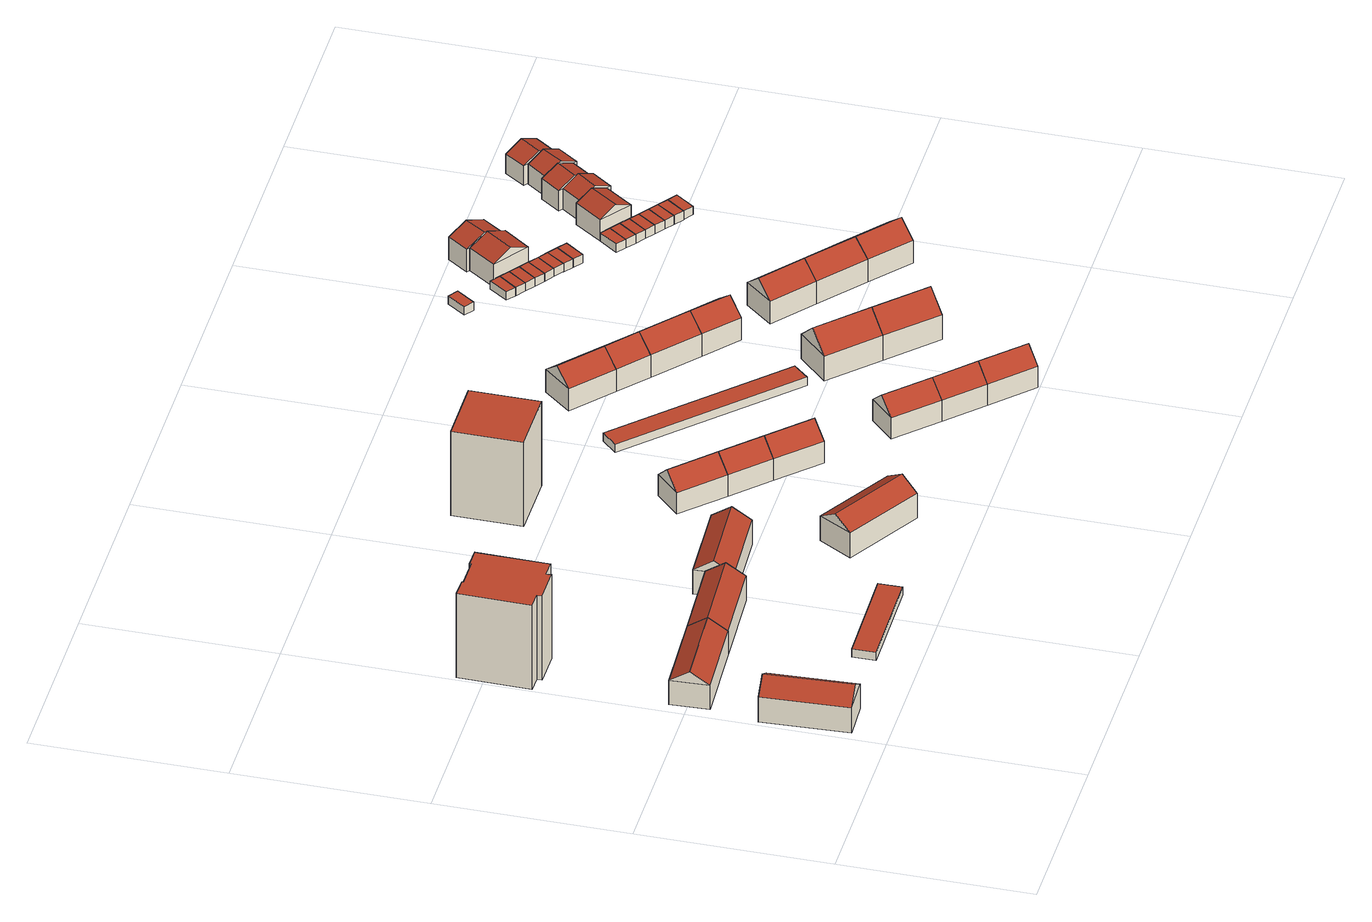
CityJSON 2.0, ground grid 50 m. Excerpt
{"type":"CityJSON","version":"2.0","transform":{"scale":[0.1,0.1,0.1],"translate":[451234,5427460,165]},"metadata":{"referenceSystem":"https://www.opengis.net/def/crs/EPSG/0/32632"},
"CityObjects":{
"building1":{"type":"Building","attributes":{"citygml_roof_type_codeSpace":"http://www.sig3d.org/codelists/standard/building/2.0/_AbstractBuilding_roofType.xml","EavesHeight":"121.899","RigdeHeight":"125.177","roofType":"1030"},"geometry":[{"type":"MultiSurface","lod":"2","boundaries":[[[0,1,2,3]],[[1,4,5,2]],[[4,6,7,5]],[[6,0,3,7]],[[4,1,8]],[[0,6,9]],[[1,0,9,8]],[[6,4,8,9]],[[3,2,5,7]]],"semantics":{"surfaces":[{"type":"WallSurface"},{"type":"RoofSurface"},{"type":"GroundSurface"}],"values":[0,0,0,0,0,0,1,1,2]}}]},
"building2":{"type":"Building","attributes":{"citygml_roof_type_codeSpace":"http://www.sig3d.org/codelists/standard/building/2.0/_AbstractBuilding_roofType.xml","EavesHeight":"121.653","RigdeHeight":"124.904","roofType":"1030"},"geometry":[{"type":"MultiSurface","lod":"2","boundaries":[[[10,11,12,13]],[[11,14,15,12]],[[14,16,17,15]],[[16,10,13,17]],[[14,11,18]],[[10,16,19]],[[11,10,19,18]],[[16,14,18,19]],[[13,12,15,17]]],"semantics":{"surfaces":[{"type":"WallSurface"},{"type":"RoofSurface"},{"type":"GroundSurface"}],"values":[0,0,0,0,0,0,1,1,2]}}]},
"building3":{"type":"Building","attributes":{"citygml_roof_type_codeSpace":"http://www.sig3d.org/codelists/standard/building/2.0/_AbstractBuilding_roofType.xml","EavesHeight":"139.559","RigdeHeight":"139.559","roofType":"1000"},"geometry":[{"type":"MultiSurface","lod":"2","boundaries":[[[20,21,22,23]],[[21,24,25,22]],[[24,26,27,25]],[[26,28,29,27]],[[28,30,31,29]],[[30,32,33,31]],[[32,34,35,33]],[[34,36,37,35]],[[36,38,39,37]],[[38,40,41,39]],[[40,42,43,41]],[[42,20,23,43]],[[42,40,38,36,34,32,30,28,26,24,21,20]],[[23,22,25,27,29,31,33,35,37,39,41,43]]],"semantics":{"surfaces":[{"type":"WallSurface"},{"type":"RoofSurface"},{"type":"GroundSurface"}],"values":[0,0,0,0,0,0,0,0,0,0,0,0,1,2]}}]},
"building4":{"type":"Building","attributes":{"citygml_roof_type_codeSpace":"http://www.sig3d.org/codelists/standard/building/2.0/_AbstractBuilding_roofType.xml","EavesHeight":"116.941","RigdeHeight":"116.941","roofType":"1010"},"geometry":[{"type":"MultiSurface","lod":"2","boundaries":[[[44,45,46,47]],[[45,48,49,46]],[[48,50,51,49]],[[50,44,47,51]],[[50,48,45,44]],[[47,46,49,51]]],"semantics":{"surfaces":[{"type":"WallSurface"},{"type":"RoofSurface"},{"type":"GroundSurface"}],"values":[0,0,0,0,1,2]}}]},
"building5":{"type":"Building","attributes":{"citygml_roof_type_codeSpace":"http://www.sig3d.org/codelists/standard/building/2.0/_AbstractBuilding_roofType.xml","EavesHeight":"121.653","RigdeHeight":"124.904","roofType":"1030"},"geometry":[{"type":"MultiSurface","lod":"2","boundaries":[[[52,14,15,53]],[[14,11,12,15]],[[11,54,55,12]],[[54,52,53,55]],[[11,14,18]],[[52,54,56]],[[14,52,56,18]],[[54,11,18,56]],[[53,15,12,55]]],"semantics":{"surfaces":[{"type":"WallSurface"},{"type":"RoofSurface"},{"type":"GroundSurface"}],"values":[0,0,0,0,0,0,1,1,2]}}]},
"building6":{"type":"Building","attributes":{"citygml_roof_type_codeSpace":"http://www.sig3d.org/codelists/standard/building/2.0/_AbstractBuilding_roofType.xml","EavesHeight":"121.653","RigdeHeight":"124.904","roofType":"1030"},"geometry":[{"type":"MultiSurface","lod":"2","boundaries":[[[57,58,59,60]],[[58,61,62,59]],[[61,63,64,62]],[[63,57,60,64]],[[61,58,65]],[[57,63,66]],[[58,57,66,65]],[[63,61,65,66]],[[60,59,62,64]]],"semantics":{"surfaces":[{"type":"WallSurface"},{"type":"RoofSurface"},{"type":"GroundSurface"}],"values":[0,0,0,0,0,0,1,1,2]}}]},
"building7":{"type":"Building","attributes":{"citygml_roof_type_codeSpace":"http://www.sig3d.org/codelists/standard/building/2.0/_AbstractBuilding_roofType.xml","EavesHeight":"121.623","RigdeHeight":"124.775","roofType":"1030"},"geometry":[{"type":"MultiSurface","lod":"2","boundaries":[[[67,68,69,70]],[[68,71,72,69]],[[71,73,74,72]],[[73,67,70,74]],[[71,68,75]],[[67,73,76]],[[68,67,76,75]],[[73,71,75,76]],[[70,69,72,74]]],"semantics":{"surfaces":[{"type":"WallSurface"},{"type":"RoofSurface"},{"type":"GroundSurface"}],"values":[0,0,0,0,0,0,1,1,2]}}]},
"building8":{"type":"Building","attributes":{"citygml_roof_type_codeSpace":"http://www.sig3d.org/codelists/standard/building/2.0/_AbstractBuilding_roofType.xml","EavesHeight":"139.621","RigdeHeight":"139.621","roofType":"1010"},"geometry":[{"type":"MultiSurface","lod":"2","boundaries":[[[77,78,79,80]],[[78,81,82,79]],[[81,83,84,82]],[[83,77,80,84]],[[83,81,78,77]],[[80,79,82,84]]],"semantics":{"surfaces":[{"type":"WallSurface"},{"type":"RoofSurface"},{"type":"GroundSurface"}],"values":[0,0,0,0,1,2]}}]},
"building9":{"type":"Building","attributes":{"citygml_roof_type_codeSpace":"http://www.sig3d.org/codelists/standard/building/2.0/_AbstractBuilding_roofType.xml","EavesHeight":"120.543","RigdeHeight":"124.69","roofType":"1030"},"geometry":[{"type":"MultiSurface","lod":"2","boundaries":[[[85,86,87,88]],[[86,89,90,87]],[[89,91,92,90]],[[91,85,88,92]],[[89,86,93]],[[85,91,94]],[[86,85,94,93]],[[91,89,93,94]],[[88,87,90,92]]],"semantics":{"surfaces":[{"type":"WallSurface"},{"type":"RoofSurface"},{"type":"GroundSurface"}],"values":[0,0,0,0,0,0,1,1,2]}}]},
"building10":{"type":"Building","attributes":{"citygml_roof_type_codeSpace":"http://www.sig3d.org/codelists/standard/building/2.0/_AbstractBuilding_roofType.xml","EavesHeight":"120.543","RigdeHeight":"124.69","roofType":"1030"},"geometry":[{"type":"MultiSurface","lod":"2","boundaries":[[[91,95,96,92]],[[95,97,98,96]],[[97,85,88,98]],[[85,91,92,88]],[[97,95,99]],[[91,85,94]],[[95,91,94,99]],[[85,97,99,94]],[[92,96,98,88]]],"semantics":{"surfaces":[{"type":"WallSurface"},{"type":"RoofSurface"},{"type":"GroundSurface"}],"values":[0,0,0,0,0,0,1,1,2]}}]},
"building11":{"type":"Building","attributes":{"citygml_roof_type_codeSpace":"http://www.sig3d.org/codelists/standard/building/2.0/_AbstractBuilding_roofType.xml","EavesHeight":"120.543","RigdeHeight":"124.69","roofType":"1030"},"geometry":[{"type":"MultiSurface","lod":"2","boundaries":[[[95,100,101,96]],[[100,102,103,101]],[[102,97,98,103]],[[97,95,96,98]],[[102,100,104]],[[95,97,99]],[[100,95,99,104]],[[97,102,104,99]],[[96,101,103,98]]],"semantics":{"surfaces":[{"type":"WallSurface"},{"type":"RoofSurface"},{"type":"GroundSurface"}],"values":[0,0,0,0,0,0,1,1,2]}}]},
"building12":{"type":"Building","attributes":{"citygml_roof_type_codeSpace":"http://www.sig3d.org/codelists/standard/building/2.0/_AbstractBuilding_roofType.xml","EavesHeight":"120.524","RigdeHeight":"124.634","roofType":"1030"},"geometry":[{"type":"MultiSurface","lod":"2","boundaries":[[[105,106,107,108]],[[106,109,110,107]],[[109,111,112,110]],[[111,105,108,112]],[[109,106,113]],[[105,111,114]],[[106,105,114,113]],[[111,109,113,114]],[[108,107,110,112]]],"semantics":{"surfaces":[{"type":"WallSurface"},{"type":"RoofSurface"},{"type":"GroundSurface"}],"values":[0,0,0,0,0,0,1,1,2]}}]},
"building13":{"type":"Building","attributes":{"citygml_roof_type_codeSpace":"http://www.sig3d.org/codelists/standard/building/2.0/_AbstractBuilding_roofType.xml","EavesHeight":"116.772","RigdeHeight":"116.772","roofType":"1010"},"geometry":[{"type":"MultiSurface","lod":"2","boundaries":[[[115,116,117,118]],[[116,119,120,117]],[[119,121,122,120]],[[121,115,118,122]],[[121,119,116,115]],[[118,117,120,122]]],"semantics":{"surfaces":[{"type":"WallSurface"},{"type":"RoofSurface"},{"type":"GroundSurface"}],"values":[0,0,0,0,1,2]}}]},
"building14":{"type":"Building","attributes":{"citygml_roof_type_codeSpace":"http://www.sig3d.org/codelists/standard/building/2.0/_AbstractBuilding_roofType.xml","EavesHeight":"120.524","RigdeHeight":"124.634","roofType":"1030"},"geometry":[{"type":"MultiSurface","lod":"2","boundaries":[[[123,109,110,124]],[[109,106,107,110]],[[106,125,126,107]],[[125,123,124,126]],[[106,109,113]],[[123,125,127]],[[109,123,127,113]],[[125,106,113,127]],[[124,110,107,126]]],"semantics":{"surfaces":[{"type":"WallSurface"},{"type":"RoofSurface"},{"type":"GroundSurface"}],"values":[0,0,0,0,0,0,1,1,2]}}]},
"building15":{"type":"Building","attributes":{"citygml_roof_type_codeSpace":"http://www.sig3d.org/codelists/standard/building/2.0/_AbstractBuilding_roofType.xml","EavesHeight":"120.524","RigdeHeight":"124.634","roofType":"1030"},"geometry":[{"type":"MultiSurface","lod":"2","boundaries":[[[125,128,129,126]],[[128,130,131,129]],[[130,123,124,131]],[[123,125,126,124]],[[130,128,132]],[[125,123,127]],[[128,125,127,132]],[[123,130,132,127]],[[126,129,131,124]]],"semantics":{"surfaces":[{"type":"WallSurface"},{"type":"RoofSurface"},{"type":"GroundSurface"}],"values":[0,0,0,0,0,0,1,1,2]}}]},
"building16":{"type":"Building","attributes":{"citygml_roof_type_codeSpace":"http://www.sig3d.org/codelists/standard/building/2.0/_AbstractBuilding_roofType.xml","EavesHeight":"120.712","RigdeHeight":"124.73","roofType":"1030"},"geometry":[{"type":"MultiSurface","lod":"2","boundaries":[[[133,134,135,136]],[[134,137,138,135]],[[137,139,140,138]],[[139,133,136,140]],[[137,134,141]],[[133,139,142]],[[134,133,142,141]],[[139,137,141,142]],[[136,135,138,140]]],"semantics":{"surfaces":[{"type":"WallSurface"},{"type":"RoofSurface"},{"type":"GroundSurface"}],"values":[0,0,0,0,0,0,1,1,2]}}]},
"building17":{"type":"Building","attributes":{"citygml_roof_type_codeSpace":"http://www.sig3d.org/codelists/standard/building/2.0/_AbstractBuilding_roofType.xml","EavesHeight":"120.712","RigdeHeight":"124.73","roofType":"1030"},"geometry":[{"type":"MultiSurface","lod":"2","boundaries":[[[143,137,138,144]],[[137,134,135,138]],[[134,145,146,135]],[[145,143,144,146]],[[134,137,141]],[[143,145,147]],[[137,143,147,141]],[[145,134,141,147]],[[144,138,135,146]]],"semantics":{"surfaces":[{"type":"WallSurface"},{"type":"RoofSurface"},{"type":"GroundSurface"}],"values":[0,0,0,0,0,0,1,1,2]}}]},
"building18":{"type":"Building","attributes":{"citygml_roof_type_codeSpace":"http://www.sig3d.org/codelists/standard/building/2.0/_AbstractBuilding_roofType.xml","EavesHeight":"121.555","RigdeHeight":"126.763","roofType":"1030"},"geometry":[{"type":"MultiSurface","lod":"2","boundaries":[[[148,149,150,151]],[[149,152,153,150]],[[152,154,155,153]],[[154,148,151,155]],[[152,149,156]],[[148,154,157]],[[149,148,157,156]],[[154,152,156,157]],[[151,150,153,155]]],"semantics":{"surfaces":[{"type":"WallSurface"},{"type":"RoofSurface"},{"type":"GroundSurface"}],"values":[0,0,0,0,0,0,1,1,2]}}]},
"building19":{"type":"Building","attributes":{"citygml_roof_type_codeSpace":"http://www.sig3d.org/codelists/standard/building/2.0/_AbstractBuilding_roofType.xml","EavesHeight":"120.712","RigdeHeight":"124.73","roofType":"1030"},"geometry":[{"type":"MultiSurface","lod":"2","boundaries":[[[145,158,159,146]],[[158,160,161,159]],[[160,143,144,161]],[[143,145,146,144]],[[160,158,162]],[[145,143,147]],[[158,145,147,162]],[[143,160,162,147]],[[146,159,161,144]]],"semantics":{"surfaces":[{"type":"WallSurface"},{"type":"RoofSurface"},{"type":"GroundSurface"}],"values":[0,0,0,0,0,0,1,1,2]}}]},
"building20":{"type":"Building","attributes":{"citygml_roof_type_codeSpace":"http://www.sig3d.org/codelists/standard/building/2.0/_AbstractBuilding_roofType.xml","EavesHeight":"121.555","RigdeHeight":"126.763","roofType":"1030"},"geometry":[{"type":"MultiSurface","lod":"2","boundaries":[[[154,163,164,155]],[[163,165,166,164]],[[165,148,151,166]],[[148,154,155,151]],[[165,163,167]],[[154,148,157]],[[163,154,157,167]],[[148,165,167,157]],[[155,164,166,151]]],"semantics":{"surfaces":[{"type":"WallSurface"},{"type":"RoofSurface"},{"type":"GroundSurface"}],"values":[0,0,0,0,0,0,1,1,2]}}]},
"building21":{"type":"Building","attributes":{"citygml_roof_type_codeSpace":"http://www.sig3d.org/codelists/standard/building/2.0/_AbstractBuilding_roofType.xml","EavesHeight":"120.712","RigdeHeight":"124.73","roofType":"1030"},"geometry":[{"type":"MultiSurface","lod":"2","boundaries":[[[158,168,169,159]],[[168,170,171,169]],[[170,160,161,171]],[[160,158,159,161]],[[170,168,172]],[[158,160,162]],[[168,158,162,172]],[[160,170,172,162]],[[159,169,171,161]]],"semantics":{"surfaces":[{"type":"WallSurface"},{"type":"RoofSurface"},{"type":"GroundSurface"}],"values":[0,0,0,0,0,0,1,1,2]}}]},
"building22":{"type":"Building","attributes":{"citygml_roof_type_codeSpace":"http://www.sig3d.org/codelists/standard/building/2.0/_AbstractBuilding_roofType.xml","EavesHeight":"120.712","RigdeHeight":"124.73","roofType":"1030"},"geometry":[{"type":"MultiSurface","lod":"2","boundaries":[[[173,174,175,176]],[[174,177,178,175]],[[177,179,180,178]],[[179,173,176,180]],[[177,174,181]],[[173,179,182]],[[174,173,182,181]],[[179,177,181,182]],[[176,175,178,180]]],"semantics":{"surfaces":[{"type":"WallSurface"},{"type":"RoofSurface"},{"type":"GroundSurface"}],"values":[0,0,0,0,0,0,1,1,2]}}]},
"building23":{"type":"Building","attributes":{"citygml_roof_type_codeSpace":"http://www.sig3d.org/codelists/standard/building/2.0/_AbstractBuilding_roofType.xml","EavesHeight":"116.803","RigdeHeight":"116.803","roofType":"1000"},"geometry":[{"type":"MultiSurface","lod":"2","boundaries":[[[183,184,185,186]],[[184,187,188,185]],[[187,189,190,188]],[[189,183,186,190]],[[189,187,184,183]],[[186,185,188,190]]],"semantics":{"surfaces":[{"type":"WallSurface"},{"type":"RoofSurface"},{"type":"GroundSurface"}],"values":[0,0,0,0,1,2]}}]},
"building24":{"type":"Building","attributes":{"citygml_roof_type_codeSpace":"http://www.sig3d.org/codelists/standard/building/2.0/_AbstractBuilding_roofType.xml","EavesHeight":"116.663","RigdeHeight":"116.663","roofType":"1000"},"geometry":[{"type":"MultiSurface","lod":"2","boundaries":[[[191,192,193,194]],[[192,195,196,193]],[[195,197,198,196]],[[197,191,194,198]],[[197,195,192,191]],[[194,193,196,198]]],"semantics":{"surfaces":[{"type":"WallSurface"},{"type":"RoofSurface"},{"type":"GroundSurface"}],"values":[0,0,0,0,1,2]}}]},
"building25":{"type":"Building","attributes":{"citygml_roof_type_codeSpace":"http://www.sig3d.org/codelists/standard/building/2.0/_AbstractBuilding_roofType.xml","EavesHeight":"120.712","RigdeHeight":"124.73","roofType":"1030"},"geometry":[{"type":"MultiSurface","lod":"2","boundaries":[[[174,199,200,175]],[[199,201,202,200]],[[201,177,178,202]],[[177,174,175,178]],[[201,199,203]],[[174,177,181]],[[199,174,181,203]],[[177,201,203,181]],[[175,200,202,178]]],"semantics":{"surfaces":[{"type":"WallSurface"},{"type":"RoofSurface"},{"type":"GroundSurface"}],"values":[0,0,0,0,0,0,1,1,2]}}]},
"building26":{"type":"Building","attributes":{"citygml_roof_type_codeSpace":"http://www.sig3d.org/codelists/standard/building/2.0/_AbstractBuilding_roofType.xml","EavesHeight":"116.663","RigdeHeight":"116.663","roofType":"1000"},"geometry":[{"type":"MultiSurface","lod":"2","boundaries":[[[204,205,206,207]],[[205,192,208,206]],[[192,191,209,208]],[[191,204,207,209]],[[191,192,205,204]],[[207,206,208,209]]],"semantics":{"surfaces":[{"type":"WallSurface"},{"type":"RoofSurface"},{"type":"GroundSurface"}],"values":[0,0,0,0,1,2]}}]},
"building27":{"type":"Building","attributes":{"citygml_roof_type_codeSpace":"http://www.sig3d.org/codelists/standard/building/2.0/_AbstractBuilding_roofType.xml","EavesHeight":"116.663","RigdeHeight":"116.663","roofType":"1000"},"geometry":[{"type":"MultiSurface","lod":"2","boundaries":[[[210,211,212,213]],[[211,205,206,212]],[[205,204,207,206]],[[204,210,213,207]],[[204,205,211,210]],[[213,212,206,207]]],"semantics":{"surfaces":[{"type":"WallSurface"},{"type":"RoofSurface"},{"type":"GroundSurface"}],"values":[0,0,0,0,1,2]}}]},
"building28":{"type":"Building","attributes":{"citygml_roof_type_codeSpace":"http://www.sig3d.org/codelists/standard/building/2.0/_AbstractBuilding_roofType.xml","EavesHeight":"116.663","RigdeHeight":"116.663","roofType":"1000"},"geometry":[{"type":"MultiSurface","lod":"2","boundaries":[[[211,210,213,212]],[[210,214,215,213]],[[214,216,217,215]],[[216,211,212,217]],[[216,214,210,211]],[[212,213,215,217]]],"semantics":{"surfaces":[{"type":"WallSurface"},{"type":"RoofSurface"},{"type":"GroundSurface"}],"values":[0,0,0,0,1,2]}}]},
"building29":{"type":"Building","attributes":{"citygml_roof_type_codeSpace":"http://www.sig3d.org/codelists/standard/building/2.0/_AbstractBuilding_roofType.xml","EavesHeight":"116.663","RigdeHeight":"116.663","roofType":"1000"},"geometry":[{"type":"MultiSurface","lod":"2","boundaries":[[[218,219,220,221]],[[219,216,222,220]],[[216,214,223,222]],[[214,218,221,223]],[[214,216,219,218]],[[221,220,222,223]]],"semantics":{"surfaces":[{"type":"WallSurface"},{"type":"RoofSurface"},{"type":"GroundSurface"}],"values":[0,0,0,0,1,2]}}]},
"building30":{"type":"Building","attributes":{"citygml_roof_type_codeSpace":"http://www.sig3d.org/codelists/standard/building/2.0/_AbstractBuilding_roofType.xml","EavesHeight":"120.712","RigdeHeight":"124.73","roofType":"1030"},"geometry":[{"type":"MultiSurface","lod":"2","boundaries":[[[224,201,202,225]],[[201,199,200,202]],[[199,226,227,200]],[[226,224,225,227]],[[199,201,203]],[[224,226,228]],[[201,224,228,203]],[[226,199,203,228]],[[225,202,200,227]]],"semantics":{"surfaces":[{"type":"WallSurface"},{"type":"RoofSurface"},{"type":"GroundSurface"}],"values":[0,0,0,0,0,0,1,1,2]}}]},
"building31":{"type":"Building","attributes":{"citygml_roof_type_codeSpace":"http://www.sig3d.org/codelists/standard/building/2.0/_AbstractBuilding_roofType.xml","EavesHeight":"121.147","RigdeHeight":"123.591","roofType":"1030"},"geometry":[{"type":"MultiSurface","lod":"2","boundaries":[[[229,230,231,232]],[[230,233,234,231]],[[233,235,236,234]],[[235,229,232,236]],[[233,230,237]],[[229,235,238]],[[230,229,238,237]],[[235,233,237,238]],[[232,231,234,236]]],"semantics":{"surfaces":[{"type":"WallSurface"},{"type":"RoofSurface"},{"type":"GroundSurface"}],"values":[0,0,0,0,0,0,1,1,2]}}]},
"building32":{"type":"Building","attributes":{"citygml_roof_type_codeSpace":"http://www.sig3d.org/codelists/standard/building/2.0/_AbstractBuilding_roofType.xml","EavesHeight":"116.663","RigdeHeight":"116.663","roofType":"1000"},"geometry":[{"type":"MultiSurface","lod":"2","boundaries":[[[219,218,221,220]],[[218,239,240,221]],[[239,241,242,240]],[[241,219,220,242]],[[241,239,218,219]],[[220,221,240,242]]],"semantics":{"surfaces":[{"type":"WallSurface"},{"type":"RoofSurface"},{"type":"GroundSurface"}],"values":[0,0,0,0,1,2]}}]},
"building33":{"type":"Building","attributes":{"citygml_roof_type_codeSpace":"http://www.sig3d.org/codelists/standard/building/2.0/_AbstractBuilding_roofType.xml","EavesHeight":"116.663","RigdeHeight":"116.663","roofType":"1000"},"geometry":[{"type":"MultiSurface","lod":"2","boundaries":[[[243,244,245,246]],[[244,241,247,245]],[[241,239,248,247]],[[239,243,246,248]],[[239,241,244,243]],[[246,245,247,248]]],"semantics":{"surfaces":[{"type":"WallSurface"},{"type":"RoofSurface"},{"type":"GroundSurface"}],"values":[0,0,0,0,1,2]}}]},
"building34":{"type":"Building","attributes":{"citygml_roof_type_codeSpace":"http://www.sig3d.org/codelists/standard/building/2.0/_AbstractBuilding_roofType.xml","EavesHeight":"116.663","RigdeHeight":"116.663","roofType":"1000"},"geometry":[{"type":"MultiSurface","lod":"2","boundaries":[[[244,243,246,245]],[[243,249,250,246]],[[249,251,252,250]],[[251,244,245,252]],[[251,249,243,244]],[[245,246,250,252]]],"semantics":{"surfaces":[{"type":"WallSurface"},{"type":"RoofSurface"},{"type":"GroundSurface"}],"values":[0,0,0,0,1,2]}}]},
"building35":{"type":"Building","attributes":{"citygml_roof_type_codeSpace":"http://www.sig3d.org/codelists/standard/building/2.0/_AbstractBuilding_roofType.xml","EavesHeight":"121.147","RigdeHeight":"123.591","roofType":"1030"},"geometry":[{"type":"MultiSurface","lod":"2","boundaries":[[[253,254,255,256]],[[254,257,258,255]],[[257,259,260,258]],[[259,253,256,260]],[[257,254,261]],[[253,259,262]],[[254,253,262,261]],[[259,257,261,262]],[[256,255,258,260]]],"semantics":{"surfaces":[{"type":"WallSurface"},{"type":"RoofSurface"},{"type":"GroundSurface"}],"values":[0,0,0,0,0,0,1,1,2]}}]},
"building36":{"type":"Building","attributes":{"citygml_roof_type_codeSpace":"http://www.sig3d.org/codelists/standard/building/2.0/_AbstractBuilding_roofType.xml","EavesHeight":"116.773","RigdeHeight":"116.773","roofType":"1000"},"geometry":[{"type":"MultiSurface","lod":"2","boundaries":[[[263,264,265,266]],[[264,267,268,265]],[[267,269,270,268]],[[269,263,266,270]],[[269,267,264,263]],[[266,265,268,270]]],"semantics":{"surfaces":[{"type":"WallSurface"},{"type":"RoofSurface"},{"type":"GroundSurface"}],"values":[0,0,0,0,1,2]}}]},
"building37":{"type":"Building","attributes":{"citygml_roof_type_codeSpace":"http://www.sig3d.org/codelists/standard/building/2.0/_AbstractBuilding_roofType.xml","EavesHeight":"116.773","RigdeHeight":"116.773","roofType":"1000"},"geometry":[{"type":"MultiSurface","lod":"2","boundaries":[[[269,267,271,272]],[[267,273,274,271]],[[273,275,276,274]],[[275,269,272,276]],[[275,273,267,269]],[[272,271,274,276]]],"semantics":{"surfaces":[{"type":"WallSurface"},{"type":"RoofSurface"},{"type":"GroundSurface"}],"values":[0,0,0,0,1,2]}}]},
"building38":{"type":"Building","attributes":{"citygml_roof_type_codeSpace":"http://www.sig3d.org/codelists/standard/building/2.0/_AbstractBuilding_roofType.xml","EavesHeight":"116.773","RigdeHeight":"116.773","roofType":"1000"},"geometry":[{"type":"MultiSurface","lod":"2","boundaries":[[[277,278,279,280]],[[278,275,276,279]],[[275,273,274,276]],[[273,277,280,274]],[[273,275,278,277]],[[280,279,276,274]]],"semantics":{"surfaces":[{"type":"WallSurface"},{"type":"RoofSurface"},{"type":"GroundSurface"}],"values":[0,0,0,0,1,2]}}]},
"building39":{"type":"Building","attributes":{"citygml_roof_type_codeSpace":"http://www.sig3d.org/codelists/standard/building/2.0/_AbstractBuilding_roofType.xml","EavesHeight":"116.773","RigdeHeight":"116.773","roofType":"1000"},"geometry":[{"type":"MultiSurface","lod":"2","boundaries":[[[278,277,280,279]],[[277,281,282,280]],[[281,283,284,282]],[[283,278,279,284]],[[283,281,277,278]],[[279,280,282,284]]],"semantics":{"surfaces":[{"type":"WallSurface"},{"type":"RoofSurface"},{"type":"GroundSurface"}],"values":[0,0,0,0,1,2]}}]},
"building40":{"type":"Building","attributes":{"citygml_roof_type_codeSpace":"http://www.sig3d.org/codelists/standard/building/2.0/_AbstractBuilding_roofType.xml","EavesHeight":"116.773","RigdeHeight":"116.773","roofType":"1000"},"geometry":[{"type":"MultiSurface","lod":"2","boundaries":[[[283,281,282,284]],[[281,285,286,282]],[[285,287,288,286]],[[287,283,284,288]],[[287,285,281,283]],[[284,282,286,288]]],"semantics":{"surfaces":[{"type":"WallSurface"},{"type":"RoofSurface"},{"type":"GroundSurface"}],"values":[0,0,0,0,1,2]}}]},
"building41":{"type":"Building","attributes":{"citygml_roof_type_codeSpace":"http://www.sig3d.org/codelists/standard/building/2.0/_AbstractBuilding_roofType.xml","EavesHeight":"120.647","RigdeHeight":"122.891","roofType":"1030"},"geometry":[{"type":"MultiSurface","lod":"2","boundaries":[[[289,290,291,265]],[[290,292,293,291]],[[292,294,295,293]],[[294,289,265,295]],[[292,290,296]],[[289,294,297]],[[290,289,297,296]],[[294,292,296,297]],[[265,291,293,295]]],"semantics":{"surfaces":[{"type":"WallSurface"},{"type":"RoofSurface"},{"type":"GroundSurface"}],"values":[0,0,0,0,0,0,1,1,2]}}]},
"building42":{"type":"Building","attributes":{"citygml_roof_type_codeSpace":"http://www.sig3d.org/codelists/standard/building/2.0/_AbstractBuilding_roofType.xml","EavesHeight":"116.773","RigdeHeight":"116.773","roofType":"1000"},"geometry":[{"type":"MultiSurface","lod":"2","boundaries":[[[287,285,286,288]],[[285,298,299,286]],[[298,300,301,299]],[[300,287,288,301]],[[300,298,285,287]],[[288,286,299,301]]],"semantics":{"surfaces":[{"type":"WallSurface"},{"type":"RoofSurface"},{"type":"GroundSurface"}],"values":[0,0,0,0,1,2]}}]},
"building43":{"type":"Building","attributes":{"citygml_roof_type_codeSpace":"http://www.sig3d.org/codelists/standard/building/2.0/_AbstractBuilding_roofType.xml","EavesHeight":"116.773","RigdeHeight":"116.773","roofType":"1000"},"geometry":[{"type":"MultiSurface","lod":"2","boundaries":[[[300,298,299,301]],[[298,302,303,299]],[[302,304,305,303]],[[304,300,301,305]],[[304,302,298,300]],[[301,299,303,305]]],"semantics":{"surfaces":[{"type":"WallSurface"},{"type":"RoofSurface"},{"type":"GroundSurface"}],"values":[0,0,0,0,1,2]}}]},
"building44":{"type":"Building","attributes":{"citygml_roof_type_codeSpace":"http://www.sig3d.org/codelists/standard/building/2.0/_AbstractBuilding_roofType.xml","EavesHeight":"116.773","RigdeHeight":"116.773","roofType":"1000"},"geometry":[{"type":"MultiSurface","lod":"2","boundaries":[[[304,302,306,307]],[[302,308,309,306]],[[308,310,311,309]],[[310,304,307,311]],[[310,308,302,304]],[[307,306,309,311]]],"semantics":{"surfaces":[{"type":"WallSurface"},{"type":"RoofSurface"},{"type":"GroundSurface"}],"values":[0,0,0,0,1,2]}}]},
"building45":{"type":"Building","attributes":{"citygml_roof_type_codeSpace":"http://www.sig3d.org/codelists/standard/building/2.0/_AbstractBuilding_roofType.xml","EavesHeight":"120.647","RigdeHeight":"122.891","roofType":"1030"},"geometry":[{"type":"MultiSurface","lod":"2","boundaries":[[[312,313,314,315]],[[313,316,317,314]],[[316,318,319,317]],[[318,312,315,319]],[[316,313,320]],[[312,318,321]],[[313,312,321,320]],[[318,316,320,321]],[[315,314,317,319]]],"semantics":{"surfaces":[{"type":"WallSurface"},{"type":"RoofSurface"},{"type":"GroundSurface"}],"values":[0,0,0,0,0,0,1,1,2]}}]},
"building46":{"type":"Building","attributes":{"citygml_roof_type_codeSpace":"http://www.sig3d.org/codelists/standard/building/2.0/_AbstractBuilding_roofType.xml","EavesHeight":"120.647","RigdeHeight":"122.891","roofType":"1030"},"geometry":[{"type":"MultiSurface","lod":"2","boundaries":[[[322,323,324,325]],[[323,326,327,324]],[[326,328,329,327]],[[328,322,325,329]],[[326,323,330]],[[322,328,331]],[[323,322,331,330]],[[328,326,330,331]],[[325,324,327,329]]],"semantics":{"surfaces":[{"type":"WallSurface"},{"type":"RoofSurface"},{"type":"GroundSurface"}],"values":[0,0,0,0,0,0,1,1,2]}}]},
"building47":{"type":"Building","attributes":{"citygml_roof_type_codeSpace":"http://www.sig3d.org/codelists/standard/building/2.0/_AbstractBuilding_roofType.xml","EavesHeight":"120.647","RigdeHeight":"122.891","roofType":"1030"},"geometry":[{"type":"MultiSurface","lod":"2","boundaries":[[[332,333,334,335]],[[333,336,337,334]],[[336,338,339,337]],[[338,332,335,339]],[[336,333,340]],[[332,338,341]],[[333,332,341,340]],[[338,336,340,341]],[[335,334,337,339]]],"semantics":{"surfaces":[{"type":"WallSurface"},{"type":"RoofSurface"},{"type":"GroundSurface"}],"values":[0,0,0,0,0,0,1,1,2]}}]},
"building48":{"type":"Building","attributes":{"citygml_roof_type_codeSpace":"http://www.sig3d.org/codelists/standard/building/2.0/_AbstractBuilding_roofType.xml","EavesHeight":"120.647","RigdeHeight":"122.891","roofType":"1030"},"geometry":[{"type":"MultiSurface","lod":"2","boundaries":[[[342,343,344,345]],[[343,346,347,344]],[[346,348,349,347]],[[348,342,345,349]],[[346,343,350]],[[342,348,351]],[[343,342,351,350]],[[348,346,350,351]],[[345,344,347,349]]],"semantics":{"surfaces":[{"type":"WallSurface"},{"type":"RoofSurface"},{"type":"GroundSurface"}],"values":[0,0,0,0,0,0,1,1,2]}}]}
},
"vertices":[
[110,325,84],[122,96,84],[122,96,10],[110,325,10],[21,91,84],[21,91,10],[9,319,84],[9,319,10],[72,94,117],[59,322,117],
[26,545,81],[251,557,81],[251,557,9],[26,545,9],[256,456,81],[256,456,9],[31,444,81],[31,444,9],[254,507,114],[29,494,114],
[45,877,261],[3,877,261],[3,877,11],[45,877,11],[4,1066,261],[4,1066,11],[54,1065,261],[54,1065,11],[54,1061,261],[54,1061,11],[129,1061,261],[129,1061,11],[129,1065,261],[129,1065,11],[178,1065,261],[178,1065,11],[177,876,261],[177,876,11],[135,876,261],[135,876,11],[135,863,261],[135,863,11],[45,864,261],[45,864,11],
[595,111,34],[321,107,34],[321,107,10],[595,111,10],[320,167,34],[320,167,10],[594,172,34],[594,172,10],
[483,469,81],[483,469,9],[478,570,81],[478,570,9],[480,519,114],
[707,511,81],[482,499,81],[482,499,9],[707,511,9],[476,600,81],[476,600,9],[702,612,81],[702,612,9],[479,549,114],[704,561,114],
[764,358,81],[961,241,81],[961,241,8],[764,358,8],[909,154,81],[909,154,8],[713,270,81],[713,270,8],[935,198,113],[738,314,113],
[640,1060,261],[640,1241,261],[640,1241,10],[640,1060,10],[812,1241,261],[812,1241,10],[812,1060,261],[812,1060,10],
[884,617,70],[784,718,70],[784,718,7],[884,617,7],[846,780,70],[846,780,7],[946,680,70],[946,680,7],[815,749,112],[915,649,112],
[1036,589,70],[1036,589,7],[974,527,70],[974,527,7],[1005,558,112],
[1135,489,70],[1135,489,7],[1073,426,70],[1073,426,7],[1104,458,112],
[1268,356,70],[1367,256,70],[1367,256,7],[1268,356,7],[1305,194,70],[1305,194,7],[1206,294,70],[1206,294,7],[1336,225,111],[1237,325,111],
[1026,962,33],[1403,583,33],[1403,583,8],[1026,962,8],[1366,543,33],[1366,543,8],[988,922,33],[988,922,8],
[1395,104,70],[1395,104,7],[1458,166,70],[1458,166,7],[1427,135,111],
[1557,66,70],[1557,66,7],[1495,4,70],[1495,4,7],[1526,35,111],
[1189,1145,72],[1295,1053,72],[1295,1053,6],[1189,1145,6],[1232,982,72],[1232,982,6],[1127,1073,72],[1127,1073,6],[1263,1018,112],[1158,1109,112],
[1308,916,72],[1308,916,6],[1371,987,72],[1371,987,6],[1340,952,112],
[1510,392,81],[1394,508,81],[1394,508,8],[1510,392,8],[1468,583,81],[1468,583,8],[1585,466,81],[1585,466,8],[1431,546,133],[1547,429,133],
[1484,889,72],[1484,889,6],[1421,818,72],[1421,818,6],[1453,854,112],
[1702,349,81],[1702,349,8],[1627,275,81],[1627,275,8],[1664,312,133],
[1571,814,72],[1571,814,6],[1509,742,72],[1509,742,6],[1540,778,112],
[1651,764,72],[1756,677,72],[1756,677,5],[1651,764,5],[1696,604,72],[1696,604,5],[1591,691,72],[1591,691,5],[1726,640,112],[1621,727,112],
[1499,1442,33],[1464,1393,33],[1464,1393,8],[1499,1442,8],[1440,1411,33],[1440,1411,8],[1474,1459,33],[1474,1459,8],
[1583,1359,32],[1547,1311,32],[1547,1311,8],[1583,1359,8],[1524,1328,32],[1524,1328,8],[1558,1377,32],[1558,1377,8],
[1871,581,72],[1871,581,5],[1813,506,72],[1813,506,5],[1842,544,112],
[1607,1342,32],[1572,1293,32],[1572,1293,7],[1607,1342,7],[1547,1311,7],[1583,1359,7],
[1632,1324,32],[1597,1276,32],[1597,1276,7],[1632,1324,7],
[1656,1307,32],[1656,1307,7],[1621,1258,32],[1621,1258,7],
[1680,1289,32],[1645,1241,32],[1645,1241,8],[1680,1289,8],[1621,1258,8],[1656,1307,8],
[1915,420,72],[1915,420,5],[1975,493,72],[1975,493,5],[1945,456,112],
[1567,1370,76],[1618,1442,76],[1618,1442,9],[1567,1370,9],[1708,1377,76],[1708,1377,9],[1656,1307,76],[1656,1307,9],[1663,1410,101],[1612,1339,101],
[1705,1272,32],[1705,1272,8],[1670,1223,32],[1670,1223,8],
[1729,1254,32],[1694,1206,32],[1694,1206,7],[1729,1254,7],[1670,1223,7],[1705,1272,7],
[1753,1237,32],[1753,1237,7],[1718,1188,32],[1718,1188,7],
[1610,1448,76],[1649,1502,76],[1649,1502,9],[1610,1448,9],[1739,1438,76],[1739,1438,9],[1700,1383,76],[1700,1383,9],[1694,1470,101],[1655,1415,101],
[1777,1120,33],[1812,1168,33],[1812,1168,8],[1777,1120,8],[1836,1151,33],[1836,1151,8],[1801,1102,33],[1801,1102,8],
[1836,1151,7],[1801,1102,7],[1861,1133,33],[1861,1133,7],[1826,1084,33],[1826,1084,7],
[1885,1115,33],[1850,1067,33],[1850,1067,7],[1885,1115,7],
[1909,1098,33],[1909,1098,7],[1874,1049,33],[1874,1049,7],
[1934,1080,33],[1934,1080,7],[1899,1031,33],[1899,1031,7],
[1812,1168,71],[1864,1241,71],[1864,1241,8],[1942,1185,71],[1942,1185,8],[1890,1112,71],[1890,1112,8],[1903,1213,94],[1851,1140,94],
[1958,1063,33],[1958,1063,7],[1923,1014,33],[1923,1014,7],
[1982,1045,33],[1982,1045,7],[1947,996,33],[1947,996,7],
[1982,1045,8],[1947,996,8],[2007,1028,33],[2007,1028,8],[1971,979,33],[1971,979,8],
[1874,1234,71],[1913,1287,71],[1913,1287,10],[1874,1234,10],[1991,1231,71],[1991,1231,10],[1952,1178,71],[1952,1178,10],[1952,1259,94],[1913,1206,94],
[1902,1294,71],[1940,1346,71],[1940,1346,11],[1902,1294,11],[2020,1288,71],[2020,1288,11],[1983,1237,71],[1983,1237,11],[1980,1317,94],[1942,1265,94],
[2068,1336,71],[2029,1282,71],[2029,1282,12],[2068,1336,12],[1950,1338,71],[1950,1338,12],[1989,1392,71],[1989,1392,12],[1990,1310,94],[2028,1364,94],
[1979,1400,71],[2017,1454,71],[2017,1454,13],[1979,1400,13],[2095,1398,71],[2095,1398,13],[2057,1344,71],[2057,1344,13],[2056,1426,94],[2018,1372,94]
]}
